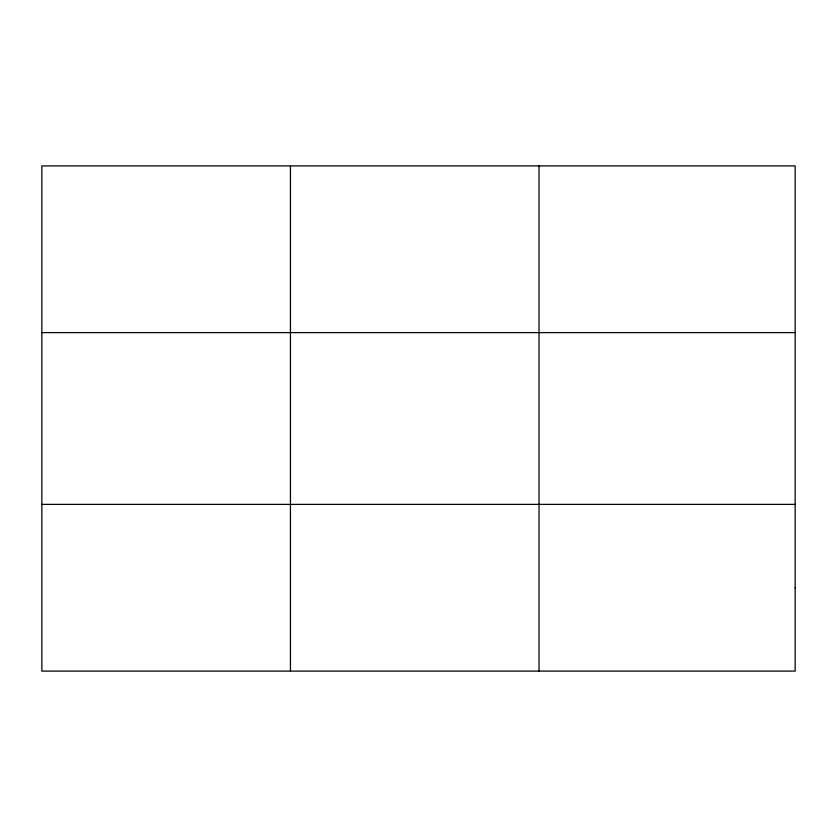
<?xml version="1.0" encoding="UTF-8"?>
<svg xmlns="http://www.w3.org/2000/svg" width="837" height="837" viewBox="0 0 837 837"><rect width="100%" height="100%" fill="white"/><g stroke="black" fill="none" stroke-linecap="round" stroke-linejoin="round"><path stroke-width="1.26" d="M290.439 165.904L290.439 671.096M539.028 165.904L539.028 671.096M41.85 332.613L795.15 332.613M41.85 504.387L795.15 504.387M795.15 587.741L795.15 671.096L41.85 671.096L41.85 165.904L795.15 165.904L795.15 587.741"/></g></svg>
